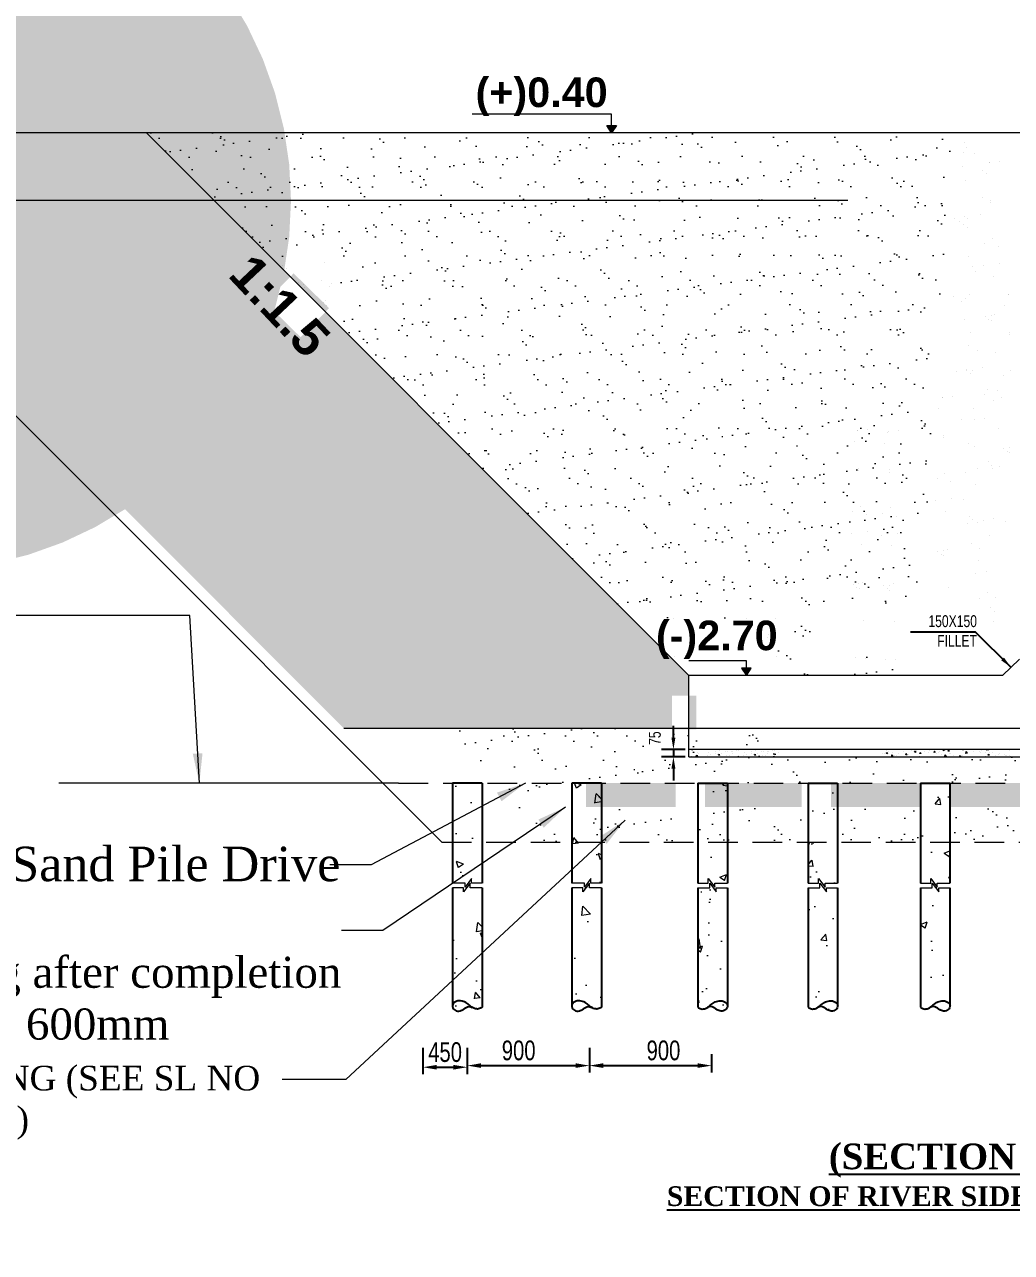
# Model space of a CAD drawing. Header units: inches. Extents: x -1277702 to 350617, y -622745 to 1282697.
# Drawn here: x -445338 to -435332, y 905133 to 917577 of the extents above; entities that cross this region are included whole.
import ezdxf

# ---------------------------------------------------------------- set-up
doc = ezdxf.new("R2010")
doc.units = ezdxf.units.IN
doc.header["$LTSCALE"] = 600
doc.header["$MEASUREMENT"] = 0
doc.linetypes.add('ACAD_ISO03W100', pattern=[30, 12, -18])
doc.linetypes.add('DASHED', pattern=[0.75, 0.5, -0.25])
for name, color, linetype, lineweight in [('DIM', 140, 'Continuous', 15), ('HATCH', 252, 'Continuous', 5), ('LINE', 7, 'Continuous', 20)]:
    doc.layers.add(name, color=color, linetype=linetype, lineweight=lineweight)
for name, color, linetype in [('P1', 7, 'Continuous'), ('TEXT', 7, 'Continuous'), ('TXT', 2, 'Continuous')]:
    doc.layers.add(name, color=color, linetype=linetype)
doc.styles.add('arial', font='swisscl.ttf')
doc.styles.add('BIG', font='ROMANT.SHX')
doc.styles.add('DIM', font='isocp3.shx')
doc.styles.add('dimText', font='ARIALN.TTF')
doc.dimstyles.new('dim_230', dxfattribs={"dimtxt": 460, "dimasz": 460, "dimexe": 230, "dimexo": 100, "dimgap": 100, "dimtad": 1, "dimdec": 0, "dimzin": 0, "dimdsep": 46, "dimtxsty": 'dimText', "dimcen": 0.09, "dimclrd": 256, "dimclre": 256, "dimclrt": 7, "dimadec": 0, "dimazin": 0, "dimtfac": 1, "dimtdec": 0, "dimtofl": 0, "dimtmove": 0, "dimatfit": 3, "dimfxl": 1, "dimtolj": 1, "dimtzin": 0, "dimlwd": -1, "dimlwe": -1, "dimarcsym": 0})
doc.dimstyles.new('dim_60', dxfattribs={"dimtxt": 120, "dimasz": 120, "dimexe": 60, "dimexo": 60, "dimgap": 50, "dimtad": 1, "dimdec": 0, "dimzin": 0, "dimdsep": 46, "dimtxsty": 'DIM', "dimcen": 0.09, "dimclrd": 5, "dimclre": 5, "dimclrt": 7, "dimadec": 0, "dimazin": 0, "dimtfac": 1, "dimtdec": 0, "dimtmove": 0, "dimatfit": 3, "dimfxl": 1, "dimtolj": 1, "dimtzin": 0, "dimarcsym": 0})
doc.dimstyles.new('dim_70', dxfattribs={"dimtxt": 140, "dimasz": 140, "dimexe": 70, "dimexo": 40, "dimgap": 50, "dimtad": 1, "dimdec": 0, "dimzin": 0, "dimdsep": 46, "dimtxsty": 'arial', "dimcen": 0.09, "dimclrd": 5, "dimclre": 5, "dimclrt": 7, "dimadec": 0, "dimazin": 0, "dimtfac": 1, "dimtdec": 0, "dimtmove": 0, "dimatfit": 3, "dimfxl": 1, "dimtolj": 1, "dimtzin": 0, "dimarcsym": 0})

# ---------------------------------------------------------------- blocks, each defined once
blk = doc.blocks.new('RT')
at = {"layer": 'DIM', "ltscale": 50}
h = blk.add_hatch(dxfattribs=at)
h.set_pattern_fill('AR-CONC', color=8, scale=100, style=0)
h.set_pattern_definition([(50, (-3013919.5, 641592.65), (717.26018, -62.75213), [75, -825]), (355, (-3013919.5, 641592.65), (-138.75133, 752.19213), [60, -660]), (100.4514, (-3013859.75, 641587.4), (578.50938, 689.43954), [63.74019, -701.14211]), (46.1842, (-3013919.5, 641792.65), (1067.24105, -165.51901), [112.5, -1237.5]), (96.6356, (-3013830.6, 641778.9), (934.6627, 974.11787), [95.6103, -1051.713]), (351.1842, (-3013919.5, 641792.7), (934.66195, 974.1186), [90, -990]), (21, (-3013819.5, 641742.65), (596.90705, -402.61889), [75, -825]), (326, (-3013819.5, 641742.65), (243.31533, 725.15005), [60, -660]), (71.4514, (-3013769.8, 641709.1), (840.22263, 322.5305), [63.74019, -701.14211]), (37.5, (-3013919.52, 641592.65), (12.159855, 332.893854), [0, -652, 0, -670, 0, -662.5]), (7.5, (-3013919.52, 641592.65), (263.069537, 394.41171), [0, -382, 0, -637, 0, -252.5]), (327.5, (-3014142.52, 641592.65), (533.822436, -22.554872), [0, -250, 0, -780, 0, -1035]), (317.5, (-3014242.52, 641592.65), (583.18617, 100.10498), [0, -325, 0, -518, 0, -735])])
h.paths.add_polyline_path([(150, -2269), (138, -2291), (119, -2305), (97, -2311), (74, -2310), (52, -2302), (33, -2290), (15, -2276), (-6, -2267), (-29, -2266), (-52, -2273), (-64, -2281), (-86, -2289), (-109, -2290), (-130, -2283), (-150, -2271), (-150, 0), (150, 0)])
for points in [[(-150, -1014), (-44, -1014), (-44, -966), (22, -1055), (22, -1014), (150, -1014)], [(-150, -1063), (-29, -1063), (-29, -1015), (38, -1103), (38, -1063), (150, -1063)]]:
    blk.add_lwpolyline(points, dxfattribs=at)
at = {"layer": 'P1', "ltscale": 50}
for points in [[(-150, 0), (-150, -1014)], [(-150, 0), (150, 0)], [(150, 0), (150, -1014)], [(-150, -1063), (-150, -2271)], [(150, -1063), (150, -2253)]]:
    blk.add_lwpolyline(points, dxfattribs=at)
blk.add_spline([(-150, -2271), (-115, -2289), (-72, -2284), (-23, -2252), (15, -2223), (67, -2207), (106, -2210), (132, -2224), (144, -2239), (150, -2253), (150, -2266), (123, -2303), (73, -2309), (38, -2293), (10, -2273), (-18, -2265), (-51, -2273)], degree=3, dxfattribs=at)
blk = doc.blocks.new('PILE.5')
at = {"layer": 'HATCH', "color": 5}
blk.add_blockref('RT', (0, 0), dxfattribs=at)
blk = doc.blocks.new('*D23')
at = {"layer": 'DEFPOINTS', "color": 0, "ltscale": 50}
for p in [(-439611, 907245), (-438373, 907181), (-438373, 907026)]:
    blk.add_point(p, dxfattribs=at)
at = {"layer": 'HATCH', "color": 5, "lineweight": -2, "ltscale": 50}
for p, q in [((-439611, 907205), (-439611, 906956)), ((-438373, 907141), (-438373, 906956)), ((-439471, 907026), (-438513, 907026))]:
    blk.add_line(p, q, dxfattribs=at)
at = {"layer": 'HATCH', "color": 5, "ltscale": 50}
for points in [[(-439471, 907050), (-439471, 907003), (-439611, 907026)], [(-438513, 907050), (-438513, 907003), (-438373, 907026)]]:
    blk.add_solid(points, dxfattribs=at)
at = {"layer": 'HATCH', "color": 7, "ltscale": 50, "insert": (-438860, 907179), "char_height": 200, "attachment_point": 5, "style": 'arial'}
blk.add_mtext('\\A1;900', dxfattribs=at)
blk = doc.blocks.new('*D27')
at = {"layer": 'DEFPOINTS', "color": 0, "ltscale": 500}
for p in [(-438351, 910231), (-438759, 910156), (-438282, 910156)]:
    blk.add_point(p, dxfattribs=at)
at = {"layer": 'DIM', "color": 5, "lineweight": -2, "ltscale": 500}
for p, q in [((-438759, 910351), (-438759, 910471)), ((-438639, 910231), (-438879, 910231)), ((-438759, 910231), (-438759, 910156)), ((-438639, 910156), (-438879, 910156)), ((-438759, 910036), (-438759, 909916))]:
    blk.add_line(p, q, dxfattribs=at)
at = {"layer": 'DIM', "color": 5, "ltscale": 500}
for points in [[(-438779, 910351), (-438739, 910351), (-438759, 910231)], [(-438779, 910036), (-438739, 910036), (-438759, 910156)]]:
    blk.add_solid(points, dxfattribs=at)
at = {"layer": 'DIM', "color": 7, "ltscale": 500, "insert": (-438947, 910345), "char_height": 120, "attachment_point": 5, "rotation": 90, "style": 'arial'}
blk.add_mtext('\\A1;75', dxfattribs=at)
blk = doc.blocks.new('DOT')
at = {"layer": 'DIM'}
for p, q in [((0, 62.633), (0, -75.16)), ((-75.247, 0), (71.067, 0))]:
    blk.add_line(p, q, dxfattribs=at)
at = {"layer": 'DIM', "const_width": 24.75}
blk.add_lwpolyline([(-12.625, 0, 1), (12.625, 0, 1)], format="xyb", close=True, dxfattribs=at)
blk = doc.blocks.new('*D28')
at = {"layer": 'DEFPOINTS', "color": 0, "ltscale": 50}
for p in [(-441299, 907245), (-440849, 907245), (-440849, 907010)]:
    blk.add_point(p, dxfattribs=at)
at = {"layer": 'HATCH', "color": 5, "lineweight": -2, "ltscale": 50}
for p, q in [((-441299, 907205), (-441299, 906940)), ((-440849, 907205), (-440849, 906940)), ((-441159, 907010), (-440989, 907010))]:
    blk.add_line(p, q, dxfattribs=at)
at = {"layer": 'HATCH', "color": 5, "ltscale": 50}
for points in [[(-441159, 907033), (-441159, 906986), (-441299, 907010)], [(-440989, 907033), (-440989, 906986), (-440849, 907010)]]:
    blk.add_solid(points, dxfattribs=at)
at = {"layer": 'HATCH', "color": 7, "ltscale": 50, "insert": (-441074, 907162), "char_height": 200, "attachment_point": 5, "style": 'arial'}
blk.add_mtext('\\A1;450', dxfattribs=at)
blk = doc.blocks.new('*D29')
at = {"layer": 'DEFPOINTS', "color": 0, "ltscale": 50}
for p in [(-440849, 907245), (-439611, 907181), (-439611, 907026)]:
    blk.add_point(p, dxfattribs=at)
at = {"layer": 'HATCH', "color": 5, "lineweight": -2, "ltscale": 50}
for p, q in [((-440849, 907205), (-440849, 906956)), ((-439611, 907141), (-439611, 906956)), ((-440709, 907026), (-439751, 907026))]:
    blk.add_line(p, q, dxfattribs=at)
at = {"layer": 'HATCH', "color": 5, "ltscale": 50}
for points in [[(-440709, 907050), (-440709, 907003), (-440849, 907026)], [(-439751, 907050), (-439751, 907003), (-439611, 907026)]]:
    blk.add_solid(points, dxfattribs=at)
at = {"layer": 'HATCH', "color": 7, "ltscale": 50, "insert": (-440328, 907179), "char_height": 200, "attachment_point": 5, "style": 'arial'}
blk.add_mtext('\\A1;900', dxfattribs=at)

msp = doc.modelspace()

# ---------------------------------------------------------------- hatches: boundary and pattern name
at = {"layer": 'DIM', "ltscale": 500}
h = msp.add_hatch(color=15, dxfattribs=at)
h.dxf.hatch_style = 1
h.paths.add_polyline_path([(-439385.5884, 916554.76166), (-439435.29697, 916554.76166), (-439385.5884, 916480.85785)])
h.paths.add_polyline_path([(-439335.87982, 916554.76166), (-439385.5884, 916554.76166), (-439385.5884, 916480.85785)])
h = msp.add_hatch(color=15, dxfattribs=at)
h.dxf.hatch_style = 1
h.paths.add_polyline_path([(-438018.9029, 911054.37095), (-437969.19432, 911054.37095), (-438018.9029, 910980.46715)])
h.paths.add_polyline_path([(-438068.61148, 911054.37095), (-438018.9029, 911054.37095), (-438018.9029, 910980.46715)])
at = {"layer": 'LINE', "lineweight": 9, "ltscale": 50}
h = msp.add_hatch(dxfattribs=at)
h.set_pattern_fill('AR-SAND', color=0, scale=80, style=0)
h.set_pattern_definition([(37.5, (-1477974.69, 2399399.75), (-5.039469, 154.1459015), [0, -121.6, 0, -136, 0, -130]), (7.5, (-1477974.69, 2399399.75), (141.582136, 225.771685), [0, -65.6, 0, -109.6, 0, -42]), (327.5, (-1478073.09, 2399399.75), (249.131349, 0.452724), [0, -40, 0, -144, 0, -188]), (317.5, (-1478073.09, 2399399.75), (240.490128, 70.214045), [0, -20, 0, -94.4, 0, -108])])
h.paths.add_polyline_path([(-448135.972, 916480.85785), (-444102.50736, 916480.85785), (-438602.11666, 910980.46715), (-438602.11666, 910446.53513), (-439505.58674, 910446.53513), (-439505.58674, 911588.59945), (-443228.55706, 911573.44291)])
h.paths.add_polyline_path([(-443228.55706, 911573.44291), (-439505.58674, 911588.59945), (-439505.58674, 910446.53513), (-442101.64928, 910446.53513)], flags=17)
h.paths.add_polyline_path([(-438525.18129, 910435.74317), (-438772.46642, 910435.74317), (-438772.46642, 910775.44304), (-438525.18129, 910775.44304)])
h.paths.add_polyline_path([(-442538.82188, 914408.39551), (-442898.65313, 914761.03695), (-442610.18041, 915055.39119), (-442250.34916, 914702.74976)], flags=16)
at = {"layer": 'LINE', "ltscale": 50}
h = msp.add_hatch(dxfattribs=at)
h.set_pattern_fill('AR-SAND', color=4, scale=200, style=0)
h.set_pattern_definition([(37.5, (-1477974.7, 2399399.75), (-12.59867, 385.364754), [0, -304, 0, -340, 0, -325]), (7.5, (-1477974.7, 2399399.75), (353.95534, 564.42921), [0, -164, 0, -274, 0, -105]), (327.5, (-1478220.7, 2399399.75), (622.82837, 1.13181), [0, -100, 0, -360, 0, -470]), (317.5, (-1478220.7, 2399399.75), (601.22532, 175.53511), [0, -50, 0, -236, 0, -270])])
h.paths.add_polyline_path([(-437969.19432, 911054.37095), (-438068.61148, 911054.37095), (-438018.9029, 910980.46715), (-438602.11666, 910980.46715), (-444102.50736, 916480.85785), (-435902.52848, 916473.40038), (-436308.79917, 911138.79115), (-436475.43985, 910980.46715), (-438018.9029, 910980.46715)])
h.paths.add_polyline_path([(-437800.02842, 910980.46715), (-438602.11666, 910980.46715), (-438843.5433, 911477.25756), (-437833.71439, 911480.98225)], flags=17)
h.paths.add_polyline_path([(-437312.52842, 911195.03997), (-437312.52842, 911642.3251), (-436265.33825, 911635.55744), (-436302.11666, 911145.14015)], flags=16)
h = msp.add_hatch(dxfattribs=at)
h.set_pattern_fill('AR-SAND', color=4, scale=200, style=0)
h.set_pattern_definition([(37.5, (-1479056.26, 2405808.22), (-12.59867, 385.364754), [0, -304, 0, -340, 0, -325]), (7.5, (-1479056.26, 2405808.2), (353.95534, 564.42921), [0, -164, 0, -274, 0, -105]), (327.5, (-1479302.26, 2405808.22), (622.82837, 1.13181), [0, -100, 0, -360, 0, -470]), (317.5, (-1479302.26, 2405808.2), (601.22532, 175.53511), [0, -50, 0, -236, 0, -270])])
h.paths.add_polyline_path([(-430529.39889, 909646.53513), (-430978.54154, 909646.53513), (-430978.54154, 909289.76879), (-430886.16523, 909289.76879)])
h.paths.add_polyline_path([(-431278.54154, 909646.53513), (-432174.39191, 909646.53513), (-432174.39191, 909289.76879), (-431278.54154, 909289.76879)])
h.paths.add_polyline_path([(-432474.39191, 909646.53513), (-433032.394, 909646.53513), (-433032.394, 909581.669), (-433071.15448, 909581.669), (-433071.15448, 909610.22286), (-433099.19575, 909554.80733), (-433099.19575, 909581.669), (-433152.394, 909581.669), (-433152.394, 909646.53513), (-433479.17796, 909646.53513), (-433479.17796, 909289.76879), (-432474.39191, 909289.76879)])
h.paths.add_polyline_path([(-433779.17796, 909646.53513), (-434666.20488, 909646.53513), (-434666.20488, 909289.76879), (-433779.17796, 909289.76879)])
h.paths.add_polyline_path([(-434966.20488, 909646.53513), (-435955.17796, 909646.53513), (-435955.17796, 909289.76879), (-434966.20488, 909289.76879)])
h.paths.add_polyline_path([(-436255.17796, 909646.53513), (-437159.78494, 909646.53513), (-437159.78494, 909289.76879), (-436255.17796, 909289.76879)])
h.paths.add_polyline_path([(-437459.78494, 909646.53513), (-438437.33886, 909646.53513), (-438437.33886, 909289.76879), (-437459.78494, 909289.76879)])
h.paths.add_polyline_path([(-438737.33886, 909646.53513), (-439646.77187, 909646.53513), (-439646.77187, 909289.76879), (-438737.33886, 909289.76879)])
h.paths.add_polyline_path([(-439946.77187, 909646.53513), (-440410.32389, 909646.53513), (-440053.55756, 909289.76879), (-439946.77187, 909289.76879)])
h.paths.add_polyline_path([(-437986.02538, 910229.04496), (-437986.02538, 910460.85942), (-437803.97899, 910460.85942), (-437803.97899, 910229.04496)], flags=9)
h.paths.add_polyline_path([(-434065.60924, 910015.43844), (-433868.81801, 909797.97355), (-433734.80671, 909919.24484), (-433931.59794, 910136.70973)], flags=24)
h.paths.add_polyline_path([(-438178.54154, 909889.76879), (-433704.06468, 909889.76879), (-433942.46002, 910155.63721), (-437549.68208, 910155.63721), (-437549.68208, 910446.53513), (-441049.21471, 910446.53513), (-440249.21471, 909646.53513), (-439946.77187, 909646.53513), (-439946.77187, 909889.72656), (-439646.77187, 909889.72656), (-439646.77187, 909889.76879), (-438478.54154, 909889.76879), (-438478.54154, 909889.72656), (-438178.54154, 909889.72656)])
h.paths.add_polyline_path([(-432474.39191, 909889.76879), (-430978.54154, 909889.76879), (-430978.54154, 909646.53513), (-430678.54154, 909646.53513), (-429878.54154, 910446.53513), (-432546.14513, 910446.53513), (-432542.394, 909855.63721), (-432606.35775, 909855.63721), (-432606.35775, 909646.53513), (-432474.39191, 909646.53513)])
at = {"layer": 'LINE', "lineweight": 9, "ltscale": 50}
h = msp.add_hatch(dxfattribs=at)
h.set_pattern_fill('AR-SAND', color=0, scale=80, style=0)
h.set_pattern_definition([(37.5, (-1476922.25, 2399399.75), (-5.039469, 154.1459015), [0, -121.6, 0, -136, 0, -130]), (7.5, (-1476922.25, 2399399.75), (141.582136, 225.771685), [0, -65.6, 0, -109.6, 0, -42]), (327.5, (-1477020.65, 2399399.75), (249.131349, 0.452724), [0, -40, 0, -144, 0, -188]), (317.5, (-1477020.65, 2399399.75), (240.490128, 70.214045), [0, -20, 0, -94.4, 0, -108])])
h.paths.add_polyline_path([(-436255.17796, 909889.76879), (-437159.78494, 909889.76879), (-437159.78494, 909646.53513), (-436255.17796, 909646.53513)])
h.paths.add_polyline_path([(-437459.78494, 909889.76879), (-438437.33886, 909889.76879), (-438437.33886, 909646.53513), (-437459.78494, 909646.53513)])
h.paths.add_polyline_path([(-438737.33886, 909889.76879), (-439646.77187, 909889.76879), (-439646.77187, 909646.53513), (-438737.33886, 909646.53513)])
h.paths.add_polyline_path([(-434966.20488, 909889.76879), (-435955.17796, 909889.76879), (-435955.17796, 909646.53513), (-434966.20488, 909646.53513)])
h.paths.add_polyline_path([(-433779.17796, 909889.76879), (-434666.20488, 909889.76879), (-434666.20488, 909646.53513), (-433779.17796, 909646.53513)])
h.paths.add_polyline_path([(-431278.54154, 909889.76879), (-432174.39191, 909889.76879), (-432174.39191, 909646.53513), (-431278.54154, 909646.53513)])
h.paths.add_polyline_path([(-432474.39191, 909889.76879), (-432542.61068, 909889.76879), (-432542.394, 909855.63721), (-433032.394, 909855.63721), (-433032.394, 909646.53513), (-432474.39191, 909646.53513)])
h.paths.add_polyline_path([(-433152.394, 909855.63721), (-433479.17796, 909855.63721), (-433479.17796, 909646.53513), (-433152.394, 909646.53513)])
h.paths.add_polyline_path([(-434065.60924, 910015.43844), (-433868.81801, 909797.97355), (-433734.80671, 909919.24484), (-433931.59794, 910136.70973)], flags=9)

# ---------------------------------------------------------------- linework, layer by layer
at = {"color": 7, "lineweight": 15}
for p, q in [((-435249.68208, 911145.14015), (-435423.00527, 910980.46715)), ((-435423.00527, 910980.46715), (-438602.11666, 910980.46715)), ((-438602.11666, 910155.63721), (-438602.11666, 910980.46715)), ((-438452.11666, 910230.63721), (-438602.11666, 910230.63721)), ((-433911.394, 910230.63721), (-438452.11666, 910230.63721)), ((-438602.11666, 910155.63721), (-438452.11666, 910155.63721)), ((-438452.11666, 910155.63721), (-433942.46002, 910155.63721))]:
    msp.add_line(p, q, dxfattribs=at)
at = {"layer": 'DIM', "ltscale": 500}
msp.add_line((-443661.66454, 911588.59945), (-449867.67677, 911588.59945, 0), dxfattribs=at)
for points in [[(-439385.5884, 916554.76166), (-439385.5884, 916669.87992), (-440798.57113, 916669.87992)], [(-438018.9029, 911054.37095), (-438018.9029, 911130.28201), (-438603.75538, 911130.28201)]]:
    msp.add_lwpolyline(points, dxfattribs=at)
for points in [[(-439385.5884, 916480.85785), (-439435.29697, 916554.76166), (-439335.87982, 916554.76166)], [(-438018.9029, 910980.46715), (-437969.19432, 911054.37095), (-438068.61148, 911054.37095)]]:
    msp.add_lwpolyline(points, close=True, dxfattribs=at)
at = {"layer": 'HATCH', "color": 8, "linetype": 'ACAD_ISO03W100', "ltscale": 10000}
msp.add_line((-442101.64928, 910446.53513), (-428894.28047, 910446.53513), dxfattribs=at)
at = {"layer": 'HATCH', "color": 5, "ltscale": 50}
msp.add_lwpolyline([(-434849.53463, 916480.85785), (-448751.78819, 916480.85785)], dxfattribs=at)
at = {"layer": 'LINE', "color": 4, "ltscale": 50}
for p, q in [((-435805.85413, 916383.45366), (-435805.85413, 916383.45366)), ((-435785.88469, 916328.94186), (-435785.88469, 916328.94186)), ((-435822.65907, 916283.46323), (-435822.65907, 916283.46323)), ((-435701.54555, 916275.2119), (-435701.54555, 916275.2119)), ((-435553.74827, 916179.07019), (-435553.74827, 916179.07019)), ((-435552.07604, 916183.15238), (-435552.07604, 916183.15238)), ((-435449.64656, 916192.77544), (-435449.64656, 916192.77544)), ((-435825.40416, 916143.30602), (-435825.40416, 916143.30602)), ((-435623.59419, 916101.05387), (-435623.59419, 916101.05387)), ((-435586.73032, 916067.27436), (-435586.73032, 916067.27436)), ((-435793.25546, 915998.0889), (-435793.25546, 915998.0889)), ((-435624.35902, 915828.12142), (-435624.35902, 915828.12142)), ((-435539.47737, 915797.78762), (-435539.47737, 915797.78762)), ((-435540.01988, 915774.39145), (-435540.01988, 915774.39145)), ((-435907.70361, 915614.64098), (-435907.70361, 915614.64098)), ((-435859.22733, 915579.83178), (-435859.22733, 915579.83178)), ((-435814.89331, 915549.89061), (-435814.89331, 915549.89061)), ((-435803.6019, 915628.34623), (-435803.6019, 915628.34623)), ((-435780.65679, 915612.72415), (-435780.65679, 915612.72415)), ((-435641.00495, 915649.75253), (-435641.00495, 915649.75253)), ((-435778.02944, 915516.1111), (-435778.02944, 915516.1111)), ((-435604.03199, 915356.67181), (-435604.03199, 915356.67181)), ((-435526.8787, 915412.42287), (-435526.8787, 915412.42287)), ((-435462.83335, 915327.30097), (-435462.83335, 915327.30097)), ((-435768.05812, 915227.35939), (-435768.05812, 915227.35939)), ((-435723.3044, 915121.08749), (-435723.3044, 915121.08749)), ((-435697.70166, 915079.01134), (-435697.70166, 915079.01134)), ((-435619.20268, 915134.79274), (-435619.20268, 915134.79274)), ((-435456.60573, 915156.19903), (-435456.60573, 915156.19903)), ((-435514.28003, 915027.05811), (-435514.28003, 915027.05811)), ((-435924.13605, 914825.34871), (-435924.13605, 914825.34871)), ((-435795.33111, 914805.50854), (-435795.33111, 914805.50854)), ((-435755.45944, 914841.99464), (-435755.45944, 914841.99464)), ((-435366.2963, 914841.25748), (-435366.2963, 914841.25748)), ((-435364.62407, 914845.33966), (-435364.62407, 914845.33966)), ((-435839.7969, 914771.61875), (-435839.7969, 914771.61875)), ((-435399.27834, 914729.46165), (-435399.27834, 914729.46165)), ((-435810.56107, 914591.76982), (-435810.56107, 914591.76982)), ((-435596.26623, 914623.09918), (-435596.26623, 914623.09918)), ((-435559.40236, 914589.31967), (-435559.40236, 914589.31967)), ((-435538.90518, 914627.534), (-435538.90518, 914627.534)), ((-435536.17598, 914578.19089), (-435536.17598, 914578.19089)), ((-435501.68136, 914641.69336), (-435501.68136, 914641.69336)), ((-435742.86077, 914456.62989), (-435742.86077, 914456.62989)), ((-435352.5679, 914436.57874), (-435352.5679, 914436.57874)), ((-435352.0254, 914459.97491), (-435352.0254, 914459.97491)), ((-435762.61038, 914324.52827), (-435762.61038, 914324.52827)), ((-435678.27123, 914270.7983), (-435678.27123, 914270.7983)), ((-435489.08269, 914256.32861), (-435489.08269, 914256.32861)), ((-435892.86052, 914063.10479), (-435892.86052, 914063.10479)), ((-435788.75881, 914076.81004), (-435788.75881, 914076.81004)), ((-435787.56535, 914071.93591), (-435787.56535, 914071.93591)), ((-435730.2621, 914071.26513), (-435730.2621, 914071.26513)), ((-435626.16185, 914098.21633), (-435626.16185, 914098.21633)), ((-435339.42673, 914074.61016), (-435339.42673, 914074.61016)), ((-435750.70149, 914038.1564), (-435750.70149, 914038.1564)), ((-435416.58001, 914018.85909), (-435416.58001, 914018.85909)), ((-435931.52569, 913808.09007), (-435931.52569, 913808.09007)), ((-435601.0847, 913823.70782), (-435601.0847, 913823.70782)), ((-435576.70403, 913878.71711), (-435576.70403, 913878.71711)), ((-435476.48401, 913870.96385), (-435476.48401, 913870.96385)), ((-436068.60945, 913682.589), (-436068.60945, 913682.589)), ((-436035.6274, 913794.38482), (-436035.6274, 913794.38482)), ((-436033.95517, 913798.46701), (-436033.95517, 913798.46701)), ((-435717.66343, 913685.90038), (-435717.66343, 913685.90038)), ((-435516.74556, 913769.97786), (-435516.74556, 913769.97786)), ((-435431.75071, 913796.98003), (-435431.75071, 913796.98003)), ((-435835.95301, 913575.41819), (-435835.95301, 913575.41819)), ((-435708.4613, 913569.55129), (-435708.4613, 913569.55129)), ((-435604.35959, 913583.25654), (-435604.35959, 913583.25654)), ((-436892.53054, 913459.93165), (-436892.53054, 913459.93165)), ((-436890.85831, 913464.01383), (-436890.85831, 913464.01383)), ((-436788.42883, 913473.6369), (-436788.42883, 913473.6369)), ((-436584.58583, 913446.55431), (-436584.58583, 913446.55431)), ((-436582.9136, 913450.6365), (-436582.9136, 913450.6365)), ((-436480.48412, 913460.25957), (-436480.48412, 913460.25957)), ((-435463.88534, 913485.5991), (-435463.88534, 913485.5991)), ((-436925.51259, 913348.13582), (-436925.51259, 913348.13582)), ((-436617.56788, 913334.75849), (-436617.56788, 913334.75849)), ((-436021.899, 913389.70609), (-436021.899, 913389.70609)), ((-436021.3565, 913413.10225), (-436021.3565, 913413.10225)), ((-435768.00316, 913327.55385), (-435768.00316, 913327.55385)), ((-435705.06476, 913300.53562), (-435705.06476, 913300.53562)), ((-435408.81425, 913285.28647), (-435408.81425, 913285.28647)), ((-435371.95039, 913251.50696), (-435371.95039, 913251.50696)), ((-435351.4532, 913289.72129), (-435351.4532, 913289.72129)), ((-435348.72401, 913240.37818), (-435348.72401, 913240.37818)), ((-436878.80214, 913055.25291), (-436878.80214, 913055.25291)), ((-436878.25964, 913078.64908), (-436878.25964, 913078.64908)), ((-436570.31493, 913065.27174), (-436570.31493, 913065.27174)), ((-435674.42734, 913074.59774), (-435674.42734, 913074.59774)), ((-435568.93827, 913145.14449), (-435568.93827, 913145.14449)), ((-435532.07441, 913111.36498), (-435532.07441, 913111.36498)), ((-435524.06208, 913075.9978), (-435524.06208, 913075.9978)), ((-435451.28667, 913100.23435), (-435451.28667, 913100.23435)), ((-436570.85743, 913041.87558), (-436570.85743, 913041.87558)), ((-436085.91112, 912971.98644), (-436085.91112, 912971.98644)), ((-436008.75783, 913027.7375), (-436008.75783, 913027.7375)), ((-435944.71248, 912942.6156), (-435944.71248, 912942.6156)), ((-435795.71797, 913040.23363), (-435795.71797, 913040.23363)), ((-435692.46609, 912915.17087), (-435692.46609, 912915.17087)), ((-436865.66097, 912693.28432), (-436865.66097, 912693.28432)), ((-436101.08181, 912750.10737), (-436101.08181, 912750.10737)), ((-435938.48485, 912771.51367), (-435938.48485, 912771.51367)), ((-435816.52259, 912767.20515), (-435816.52259, 912767.20515)), ((-436942.81426, 912637.53326), (-436942.81426, 912637.53326)), ((-436801.61562, 912608.16242), (-436801.61562, 912608.16242)), ((-436634.86955, 912624.15593), (-436634.86955, 912624.15593)), ((-436557.71626, 912679.90699), (-436557.71626, 912679.90699)), ((-436493.6709, 912594.78509), (-436493.6709, 912594.78509)), ((-435996.15916, 912642.37275), (-435996.15916, 912642.37275)), ((-435760.2374, 912593.98122), (-435760.2374, 912593.98122)), ((-435723.37353, 912560.20171), (-435723.37353, 912560.20171)), ((-435512.90167, 912573.7773), (-435512.90167, 912573.7773)), ((-436795.38799, 912437.06049), (-436795.38799, 912437.06049)), ((-435773.91571, 912525.27384), (-435773.91571, 912525.27384)), ((-435679.86742, 912529.80612), (-435679.86742, 912529.80612)), ((-435611.31875, 912546.68014), (-435611.31875, 912546.68014)), ((-435389.25206, 912540.9044), (-435389.25206, 912540.9044)), ((-436957.98495, 912415.65419), (-436957.98495, 912415.65419)), ((-436853.0623, 912307.91957), (-436853.0623, 912307.91957)), ((-436650.04024, 912402.27686), (-436650.04024, 912402.27686)), ((-436487.44328, 912423.68316), (-436487.44328, 912423.68316)), ((-435739.33606, 912320.11467), (-435739.33606, 912320.11467)), ((-435549.37608, 912400.76242), (-435549.37608, 912400.76242)), ((-436545.11759, 912294.54224), (-436545.11759, 912294.54224)), ((-436078.14536, 912238.41381), (-436078.14536, 912238.41381)), ((-436041.28149, 912204.6343), (-436041.28149, 912204.6343)), ((-436020.7843, 912242.84863), (-436020.7843, 912242.84863)), ((-436018.05511, 912193.50552), (-436018.05511, 912193.50552)), ((-435983.56048, 912257.00799), (-435983.56048, 912257.00799)), ((-435654.99692, 912266.38471), (-435654.99692, 912266.38471)), ((-435667.26874, 912144.44136), (-435667.26874, 912144.44136)), ((-435693.6182, 912018.0151), (-435693.6182, 912018.0151)), ((-435589.51649, 912031.72035), (-435589.51649, 912031.72035)), ((-436935.0485, 911903.96064), (-436935.0485, 911903.96064)), ((-436898.18463, 911870.18113), (-436898.18463, 911870.18113)), ((-436877.68744, 911908.39545), (-436877.68744, 911908.39545)), ((-436874.95825, 911859.05235), (-436874.95825, 911859.05235)), ((-436840.46362, 911922.55481), (-436840.46362, 911922.55481)), ((-436627.10379, 911890.5833), (-436627.10379, 911890.5833)), ((-436590.23992, 911856.80379), (-436590.23992, 911856.80379)), ((-436569.74273, 911895.01812), (-436569.74273, 911895.01812)), ((-436567.01354, 911845.67501), (-436567.01354, 911845.67501)), ((-436532.51891, 911909.17748), (-436532.51891, 911909.17748)), ((-435970.96181, 911871.64324), (-435970.96181, 911871.64324)), ((-435577.81039, 911819.29422), (-435577.81039, 911819.29422)), ((-435654.67007, 911759.07661), (-435654.67007, 911759.07661)), ((-435493.47124, 911765.56426), (-435493.47124, 911765.56426)), ((-435541.61032, 911667.1898), (-435541.61032, 911667.1898)), ((-435504.74645, 911633.41029), (-435504.74645, 911633.41029)), ((-436827.86495, 911537.19006), (-436827.86495, 911537.19006)), ((-436519.92024, 911523.81273), (-436519.92024, 911523.81273)), ((-436058.58316, 911494.03175), (-436058.58316, 911494.03175)), ((-435958.36314, 911486.27848), (-435958.36314, 911486.27848)), ((-435509.21898, 911524.46161), (-435509.21898, 911524.46161)), ((-435642.0714, 911373.71186), (-435642.0714, 911373.71186)), ((-436915.4863, 911159.57857), (-436915.4863, 911159.57857)), ((-436815.26628, 911151.82531), (-436815.26628, 911151.82531)), ((-436607.54159, 911146.20124), (-436607.54159, 911146.20124)), ((-436507.32157, 911138.44798), (-436507.32157, 911138.44798))]:
    msp.add_line(p, q, dxfattribs=at)
at = {"layer": 'LINE', "color": 2, "lineweight": 15}
for p, q in [((-438562.65807, 910227.02055), (-438574.6124, 910225.97469)), ((-438574.61144, 910225.97306), (-438573.75108, 910230.63721)), ((-438562.65806, 910227.02052), (-438565.69282, 910230.63721)), ((-438546.64493, 910197.75085), (-438546.64493, 910197.75085)), ((-438514.36179, 910196.12192), (-438514.36179, 910196.12192)), ((-438503.68602, 910225.57705), (-438503.68602, 910225.57705)), ((-438400.72031, 910194.64954), (-438400.72031, 910194.64954)), ((-438336.15232, 910209.08366), (-438336.15232, 910209.08366)), ((-438289.86911, 910221.44474), (-438289.86911, 910221.44474)), ((-438287.63602, 910229.94244), (-438287.63602, 910229.94244)), ((-438229.38784, 910213.59463), (-438229.38784, 910213.59463)), ((-438214.12273, 910211.47254), (-438214.12273, 910211.47254)), ((-438170.99878, 910209.92145), (-438170.99878, 910209.92145)), ((-438164.05476, 910204.88096), (-438164.05476, 910204.88096)), ((-438122.62335, 910218.10561), (-438122.62335, 910218.10561)), ((-438095.56626, 910219.34721), (-438095.56626, 910219.34721)), ((-438036.59219, 910194.64954), (-438036.59219, 910194.64954)), ((-437972.0242, 910209.08366), (-437972.0242, 910209.08366)), ((-437925.74099, 910221.44474), (-437925.74099, 910221.44474)), ((-437923.5079, 910229.94244), (-437923.5079, 910229.94244)), ((-437865.25972, 910213.59463), (-437865.25972, 910213.59463)), ((-437849.99461, 910211.47254), (-437849.99461, 910211.47254)), ((-437806.87067, 910209.92145), (-437806.87067, 910209.92145)), ((-437799.92664, 910204.88096), (-437799.92664, 910204.88096)), ((-437758.49523, 910218.10561), (-437758.49523, 910218.10561)), ((-437731.43814, 910219.34721), (-437731.43814, 910219.34721)), ((-437693.90031, 910195.7516), (-437693.90031, 910195.7516)), ((-436599.29617, 910222.61658), (-436599.29617, 910222.61658)), ((-436584.46042, 910191.29793), (-436598.46413, 910196.67345)), ((-436594.40769, 910184.58742), (-436598.46294, 910196.67326)), ((-436576.31621, 910205.26509), (-436576.31621, 910205.26509)), ((-436534.70125, 910200.26257), (-436534.70125, 910200.26257)), ((-436492.53168, 910227.12756), (-436492.53168, 910227.12756)), ((-436427.93676, 910204.77355), (-436427.93676, 910204.77355)), ((-436345.92508, 910223.96926), (-436345.92508, 910223.96926)), ((-436321.17228, 910209.28452), (-436321.17228, 910209.28452)), ((-436297.03453, 910207.31548), (-436311.03824, 910212.691)), ((-436306.9818, 910200.60497), (-436311.03706, 910212.6908)), ((-436297.03458, 910207.31548), (-436306.98303, 910200.60517)), ((-436295.85712, 910217.37768), (-436295.85712, 910217.37768)), ((-436271.16216, 910229.96277), (-436271.16216, 910229.96277)), ((-436258.85881, 910188.48849), (-436256.54629, 910201.02503)), ((-436246.90542, 910189.53594), (-436256.54723, 910201.0266)), ((-436214.40779, 910213.7955), (-436214.40779, 910213.7955)), ((-436179.50738, 910229.14922), (-436179.50738, 910229.14922)), ((-436169.54704, 910200.74865), (-436169.54704, 910200.74865)), ((-436167.28478, 910214.9675), (-436167.28478, 910214.9675)), ((-436103.45339, 910202.0864), (-436115.40773, 910201.04053)), ((-436115.40678, 910201.03892), (-436113.09425, 910213.57546)), ((-436103.45338, 910202.08636), (-436113.09519, 910213.57703)), ((-436107.6433, 910218.30647), (-436107.6433, 910218.30647)), ((-436066.26348, 910202.16378), (-436066.26348, 910202.16378)), ((-436062.87015, 910209.12823), (-436062.87015, 910209.12823)), ((-436009.60865, 910223.33302), (-436023.61235, 910228.70854)), ((-436019.55592, 910216.62252), (-436023.61117, 910228.70835)), ((-436009.60869, 910223.33303), (-436019.55714, 910216.62272)), ((-436000.87881, 910222.81745), (-436000.87881, 910222.81745)), ((-435960.00136, 910214.63682), (-435971.95569, 910213.59096)), ((-435971.95474, 910213.58935), (-435969.64222, 910226.12589)), ((-435960.00134, 910214.63679), (-435969.64316, 910226.12746)), ((-435894.11433, 910227.32842), (-435894.11433, 910227.32842)), ((-435844.22217, 910229.87441), (-435844.22217, 910229.87441)), ((-435816.54932, 910227.18725), (-435828.50366, 910226.14138)), ((-435828.50271, 910226.13978), (-435827.6731, 910230.63721)), ((-435816.54931, 910227.18722), (-435819.44419, 910230.63721)), ((-435776.0047, 910193.60465), (-435793.79205, 910190.84599)), ((-435793.7915, 910190.84673), (-435791.58185, 910209.8407)), ((-435776.04228, 910193.64411), (-435791.61998, 910209.87942)), ((-435761.10942, 910226.86146), (-435761.10942, 910226.86146)), ((-435717.91209, 910213.24537), (-435717.91209, 910213.24537)), ((-435658.42207, 910212.77934), (-435658.42207, 910212.77934)), ((-435642.1657, 910203.27317), (-435642.1657, 910203.27317)), ((-435636.57652, 910219.05638), (-435636.57652, 910219.05638)), ((-435592.09774, 910196.68159), (-435592.09774, 910196.68159)), ((-435562.55651, 910226.70859), (-435580.34386, 910223.94993)), ((-435580.34331, 910223.95066), (-435579.56543, 910230.63721)), ((-435562.59401, 910226.74796), (-435566.32572, 910230.63721)), ((-435554.5447, 910197.78408), (-435554.5447, 910197.78408)), ((-435519.93928, 910199.03539), (-435519.93928, 910199.03539)), ((-435355.37902, 910222.92775), (-435355.37902, 910222.92775)), ((-438576.88646, 910163.25848), (-438576.88646, 910163.25848)), ((-438548.01621, 910159.66381), (-438548.01621, 910159.66381)), ((-438527.09867, 910155.63721), (-438525.08613, 910172.93687)), ((-438509.54711, 910156.74083), (-438525.12481, 910172.97614)), ((-438509.50899, 910156.70081), (-438516.36692, 910155.63721)), ((-438505.84664, 910186.52879), (-438505.84664, 910186.52879)), ((-438413.63325, 910165.783), (-438413.63325, 910165.783)), ((-438378.32189, 910182.21868), (-438378.32189, 910182.21868)), ((-438363.56528, 910159.19143), (-438363.56528, 910159.19143)), ((-438335.55904, 910186.02908), (-438335.55904, 910186.02908)), ((-438288.449, 910175.28038), (-438302.45271, 910180.6559)), ((-438298.39627, 910168.56987), (-438302.45152, 910180.65571)), ((-438288.44905, 910175.28039), (-438298.3975, 910168.57007)), ((-438298.03297, 910180.56742), (-438298.03297, 910180.56742)), ((-438271.55741, 910186.72965), (-438271.55741, 910186.72965)), ((-438218.92181, 910166.00808), (-438218.92181, 910166.00808)), ((-438194.15559, 910165.57216), (-438194.15559, 910165.57216)), ((-438164.79292, 910191.24063), (-438164.79292, 910191.24063)), ((-438104.89219, 910155.63721), (-438103.46509, 910163.37374)), ((-438096.97299, 910155.63721), (-438103.46604, 910163.37532)), ((-438049.50513, 910165.783), (-438049.50513, 910165.783)), ((-438014.19378, 910182.21868), (-438014.19378, 910182.21868)), ((-437999.43716, 910159.19143), (-437999.43716, 910159.19143)), ((-437971.43093, 910186.02908), (-437971.43093, 910186.02908)), ((-437924.32089, 910175.28038), (-437938.32459, 910180.6559)), ((-437934.26815, 910168.56987), (-437938.3234, 910180.65571)), ((-437924.32093, 910175.28039), (-437934.26938, 910168.57007)), ((-437933.90485, 910180.56742), (-437933.90485, 910180.56742)), ((-437907.42929, 910186.72965), (-437907.42929, 910186.72965)), ((-437854.79369, 910166.00808), (-437854.79369, 910166.00808)), ((-437830.02747, 910165.57216), (-437830.02747, 910165.57216)), ((-437800.6648, 910191.24063), (-437800.6648, 910191.24063)), ((-437740.76407, 910155.63721), (-437739.33697, 910163.37374)), ((-437732.84487, 910155.63721), (-437739.33792, 910163.37532)), ((-436637.79885, 910189.90045), (-436637.79885, 910189.90045)), ((-436621.18199, 910188.25193), (-436621.18199, 910188.25193)), ((-436584.46046, 910191.29794), (-436594.40891, 910184.58762)), ((-436533.8095, 910164.43512), (-436545.76384, 910163.38925)), ((-436545.76288, 910163.38764), (-436543.45036, 910175.92417)), ((-436545.4356, 910178.27973), (-436545.4356, 910178.27973)), ((-436533.80949, 910164.43508), (-436543.4513, 910175.92575)), ((-436521.16162, 910169.87946), (-436521.16162, 910169.87946)), ((-436495.36764, 910171.68815), (-436495.36764, 910171.68815)), ((-436472.43884, 910190.26983), (-436472.43884, 910190.26983)), ((-436392.54146, 910176.79447), (-436402.3118, 910175.93967)), ((-436402.31085, 910175.93806), (-436399.99833, 910188.4746)), ((-436392.54146, 910179.5883), (-436399.99927, 910188.47618)), ((-436390.35745, 910176.98551), (-436392.54146, 910179.5883)), ((-436390.35747, 910176.98554), (-436392.54146, 910176.79447)), ((-436371.41753, 910177.46611), (-436371.41753, 910177.46611)), ((-436268.73019, 910163.38399), (-436268.73019, 910163.38399)), ((-436246.90543, 910189.53597), (-436258.85976, 910188.4901)), ((-436093.80065, 910190.77645), (-436093.80065, 910190.77645)), ((-436043.73269, 910184.18487), (-436043.73269, 910184.18487)), ((-435989.45289, 910160.50072), (-436007.24024, 910157.74205)), ((-436007.23968, 910157.74279), (-436005.03003, 910176.73676)), ((-435989.49055, 910160.54025), (-436005.06824, 910176.77556)), ((-435963.57613, 910188.08167), (-435963.57613, 910188.08167)), ((-435946.23292, 910189.10723), (-435946.23292, 910189.10723)), ((-435917.42261, 910167.55584), (-435917.42261, 910167.55584)), ((-435859.69875, 910173.08641), (-435859.69875, 910173.08641)), ((-435841.56417, 910158.82679), (-435855.56788, 910164.20231)), ((-435852.69284, 910155.63721), (-435855.5667, 910164.20212)), ((-435841.56421, 910158.8268), (-435846.29298, 910155.63721)), ((-435841.67622, 910157.58364), (-435841.67622, 910157.58364)), ((-435829.59568, 910169.08623), (-435829.59568, 910169.08623)), ((-435758.67745, 910160.28269), (-435758.67745, 910160.28269)), ((-435705.38993, 910157.04261), (-435705.38993, 910157.04261)), ((-435598.62544, 910161.55358), (-435598.62544, 910161.55358)), ((-435554.13828, 910174.84434), (-435568.14199, 910180.21986)), ((-435564.08556, 910168.13383), (-435568.14081, 910180.21967)), ((-435554.13832, 910174.84435), (-435564.08678, 910168.13403)), ((-435491.86096, 910166.06455), (-435491.86096, 910166.06455)), ((-435465.78766, 910180.05256), (-435465.78766, 910180.05256)), ((-435453.52339, 910184.98036), (-435453.52339, 910184.98036)), ((-435403.30205, 910179.01439), (-435403.30205, 910179.01439)), ((-435390.04128, 910170.08036), (-435390.04128, 910170.08036)), ((-435385.09647, 910170.57553), (-435385.09647, 910170.57553)), ((-435350.83605, 910170.89824), (-435350.83605, 910170.89824)), ((-435339.97331, 910163.48878), (-435339.97331, 910163.48878))]:
    msp.add_line(p, q, dxfattribs=at)
at = {"layer": 'LINE', "color": 3, "ltscale": 0.5}
msp.add_line((-441544.88294, 909889.76879), (-444990.61054, 909889.76879), dxfattribs=at)
at = {"layer": 'LINE', "linetype": 'DASHED'}
for p, q in [((-441544.88294, 909889.76879), (-430286.16523, 909889.76879)), ((-441105.99213, 909289.76879), (-430886.16523, 909289.76879))]:
    msp.add_line(p, q, dxfattribs=at)
at = {"layer": 'LINE'}
for points in [[(-448297.08119, 916480.85785), (-441105.99213, 909289.76879)], [(-444102.50736, 916480.85785), (-438602.11666, 910980.46715)]]:
    msp.add_lwpolyline(points, dxfattribs=at)

# ---------------------------------------------------------------- block references
at = {"layer": 'HATCH', "color": 5, "xscale": -1}
for p in [(-440849.20645, 909889.72656), (-439639.77344, 909889.72656)]:
    msp.add_blockref('PILE.5', p, dxfattribs=at)
at = {"layer": 'HATCH', "color": 5}
for p in [(-438362.21951, 909889.76879), (-437243.92294, 909889.76879), (-436105.17796, 909889.76879)]:
    msp.add_blockref('PILE.5', p, dxfattribs=at)

# ---------------------------------------------------------------- texts
at = {"layer": 'LINE', "attachment_point": 8, "style": 'BIG'}
for s, insert, char_height, width in [('{\\fTimes New Roman|b0|i0|c0|p18;1st Stage of Earth Cutting for Sand Pile Drive}', (-446995.96266, 908780.02145), 350, 31814.6263291), ('{\\fTimes New Roman|b0|i0|c0|p18;2nd Stage of Earth Cutting after completion of sand piling for 600mm}', (-446301.35953, 907186.17352), 315, 8437.375576), ('{\\fTimes New Roman|b0|i0|c0|p18;COMPACTED SAND FILLING (SEE SL NO 16 OF NOTES)}', (-446488.519, 906276.48536), 250, 7479.8102477)]:
    msp.add_mtext(s, dxfattribs=dict(at, insert=insert, char_height=char_height, width=width))
at = {"layer": 'TEXT', "ltscale": 500, "insert": (-442750.3384, 914726.26237), "char_height": 368.7936, "width": 1223.6417743, "attachment_point": 5, "rotation": 313.324503225, "style": 'arial'}
msp.add_mtext('{\\fArial|b1|i0|c0|p34;\\C6;1:1.5}', dxfattribs=at)
at = {"layer": 'TXT', "color": 0, "char_height": 300, "width": 683.0173747, "attachment_point": 5, "style": 'arial'}
for s, insert in [('{\\fArial|b1|i0|c0|p34;\\C6;(+)0.40}', (-440095.30479, 916845.45385)), ('{\\fArial|b1|i0|c0|p34;\\C6;(-)2.70}', (-438319.14277, 911340.87078))]:
    msp.add_mtext(s, dxfattribs=dict(at, insert=insert))
at = {"layer": 'TXT', "color": 0, "insert": (-435681.17249, 911430.84275), "char_height": 120, "attachment_point": 6, "style": 'arial'}
msp.add_mtext('150X150\\PFILLET', dxfattribs=at)
at = {"layer": 'TXT', "color": 6, "ltscale": 50, "insert": (-435573.8101, 906236.4575), "char_height": 260, "width": 10184.47254, "attachment_point": 2}
msp.add_mtext('{\\fTimes New Roman|b1|i0|c0|p18;\\L(SECTION R2-R2)\\P\\H0.7692x;SECTION OF RIVER SIDE RETAINING WALL\\fArial|b0|i0|c0|p34;\\l\\C0; }', dxfattribs=at)

# ---------------------------------------------------------------- dimensions: what is measured, and where the dimension line sits
at = {"layer": 'DIM', "ltscale": 500}
dim = msp.add_linear_dim(base=(-438759.23313, 910155.63721), p1=(-438350.80413, 910230.63721), p2=(-438281.52096, 910155.63721), angle=90, dimstyle='dim_60', override={"dimexe": 120, "dimtxsty": 'arial', "dimtmove": 2, "dimfxl": 120, "dimfxlon": 1}, dxfattribs=at)
dim.commit()
dim.dimension.update_dxf_attribs({"geometry": '*D27', "text_midpoint": (-438947.43676, 910344.95219), "dimtype": 160})
at = {"layer": 'HATCH', "color": 5, "ltscale": 50}
dim = msp.add_linear_dim(base=(-440849.20645, 907009.56657), p1=(-441298.81528, 907244.68482), p2=(-440849.20645, 907244.68482), dimstyle='dim_70', override={"dimtxt": 200}, dxfattribs=at)
dim.commit()
dim.dimension.update_dxf_attribs({"geometry": '*D28', "text_midpoint": (-441074.01086, 907009.56657), "dimtype": 160})
for base, p1, p2, picture, middle in [((-439611.20645, 907026.1977), (-440849.20645, 907244.68482), (-439611.20645, 907180.67563), '*D29', (-440327.77818, 907026.1977)), ((-438373.20645, 907026.1977), (-439611.20645, 907244.68482), (-438373.20645, 907180.67563), '*D23', (-438859.54785, 907026.1977))]:
    dim = msp.add_linear_dim(base=base, p1=p1, p2=p2, text='900', dimstyle='dim_70', override={"dimtxt": 200}, dxfattribs=at)
    dim.commit()
    dim.dimension.update_dxf_attribs({"geometry": picture, "text_midpoint": middle, "dimtype": 160})

# ---------------------------------------------------------------- leaders
at = {"layer": 'DIM', "ltscale": 500}
for points in [[(-443565.90461, 909889.72656), (-443661.66454, 911588.59945)], [(-440259.79938, 909889.76372), (-441824.76755, 909059.78695), (-442243.25246, 909059.98129)], [(-439852.39163, 909646.53513), (-441705.99486, 908395.70501), (-442124.47976, 908395.89935)], [(-439249.19217, 909514.63081), (-442081.33732, 906886.8715), (-442724.94907, 906886.8715)]]:
    msp.add_leader(points, dimstyle='dim_230', override={"dimasz": 300}, dxfattribs=at)
at = {"layer": 'HATCH', "color": 5, "ltscale": 50}
msp.add_leader([(-446386.47301, 915792.69902), (-446386.47301, 918640.16292), (-446096.26241, 918640.16292)], dimstyle='dim_70', override={"dimasz": 150, "dimtad": 0, "dimldrblk": 'Dot'}, dxfattribs=at)
at = {"layer": 'LINE'}
msp.add_leader([(-435336.34368, 911062.80365), (-435695.62533, 911420.81078), (-436354.13937, 911420.81078)], dimstyle='dim_60', dxfattribs=at)

doc.saveas('drawing.dxf')
